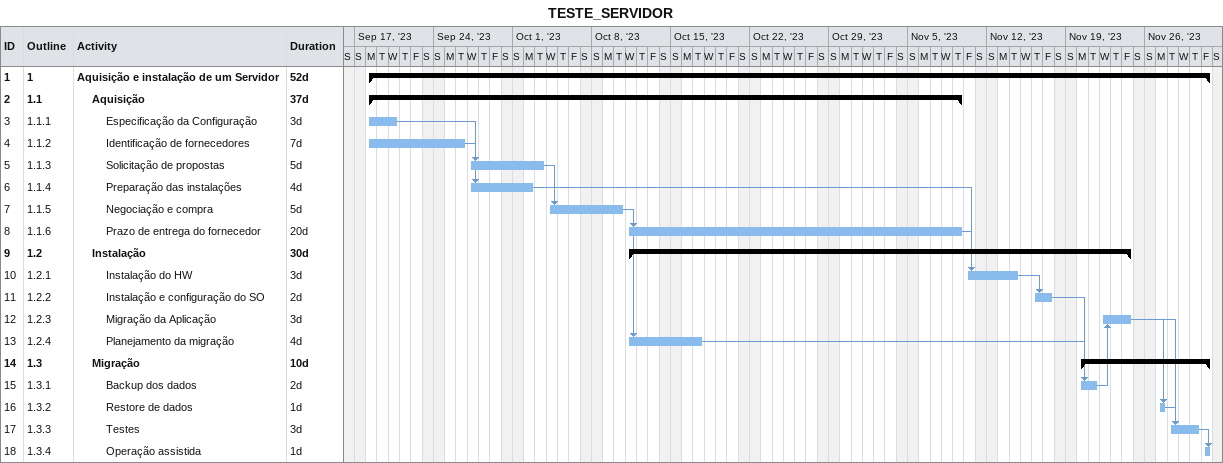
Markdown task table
TESTE_SERVIDOR

| ID | WBS | Task | Duration | Start | Finish | Predecessors |
|---|---|---|---|---|---|---|
| 1 | 1 | **Aquisição e instalação de um Servidor** | 52d | 2023-09-18 | 2023-12-01 |  |
| 2 | 1.1 | **Aquisição** | 37d | 2023-09-18 | 2023-11-09 |  |
| 3 | 1.1.1 | Especificação da Configuração | 3d | 2023-09-18 | 2023-09-20 |  |
| 4 | 1.1.2 | Identificação de fornecedores | 7d | 2023-09-18 | 2023-09-26 |  |
| 5 | 1.1.3 | Solicitação de propostas | 5d | 2023-09-27 | 2023-10-03 | 3, 4 |
| 6 | 1.1.4 | Preparação das instalações | 4d | 2023-09-27 | 2023-10-02 | 3, 4 |
| 7 | 1.1.5 | Negociação e compra | 5d | 2023-10-04 | 2023-10-10 | 5 |
| 8 | 1.1.6 | Prazo de entrega do fornecedor | 20d | 2023-10-11 | 2023-11-09 | 7 |
| 9 | 1.2 | **Instalação** | 30d | 2023-10-11 | 2023-11-24 |  |
| 10 | 1.2.1 | Instalação do HW | 3d | 2023-11-10 | 2023-11-14 | 6, 8 |
| 11 | 1.2.2 | Instalação e configuração do SO | 2d | 2023-11-16 | 2023-11-17 | 10 |
| 12 | 1.2.3 | Migração da Aplicação | 3d | 2023-11-22 | 2023-11-24 | 15 |
| 13 | 1.2.4 | Planejamento da migração | 4d | 2023-10-11 | 2023-10-17 | 7 |
| 14 | 1.3 | **Migração** | 10d | 2023-11-20 | 2023-12-01 |  |
| 15 | 1.3.1 | Backup dos dados | 2d | 2023-11-20 | 2023-11-21 | 11, 13 |
| 16 | 1.3.2 | Restore de dados | 1d | 2023-11-27 | 2023-11-27 | 12 |
| 17 | 1.3.3 | Testes | 3d | 2023-11-28 | 2023-11-30 | 12, 16 |
| 18 | 1.3.4 | Operação assistida | 1d | 2023-12-01 | 2023-12-01 | 17 |
